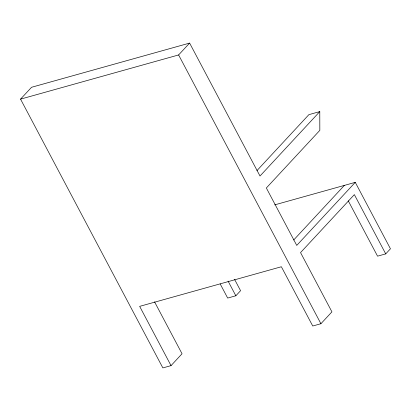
<?xml version="1.0" encoding="UTF-8"?>
<svg xmlns="http://www.w3.org/2000/svg" width="411" height="411" viewBox="0 0 411 411"><rect width="100%" height="100%" fill="white"/><g stroke="black" fill="none" stroke-linecap="round" stroke-linejoin="round"><path stroke-width="0.62" d="M154.551 301.838L182.047 353.763L171.033 365.631L162.859 367.912L20.55 99.138L31.56 87.276L189.62 43.088L260.004 176.021L319.784 111.602L319.83 130.354L266.343 187.991L296.747 245.413L355.268 182.35L390.45 248.794L385.729 253.88L377.555 256.166L348.271 200.856M20.55 99.138L178.61 54.951L189.62 43.088M256.962 170.606L308.887 114.648L319.784 111.602M220.204 283.96L227.673 298.067L235.847 295.781L240.569 290.695L234.589 279.408M293.706 239.988L344.367 185.397M171.033 365.631L139.658 306.365L281.365 266.749L312.74 326.01L320.919 323.724L331.929 311.862L300.549 252.595L354.354 194.619L385.729 253.88M274.697 204.873L355.268 182.35M178.61 54.951L320.919 323.724M228.079 281.109L235.847 295.781"/></g></svg>
